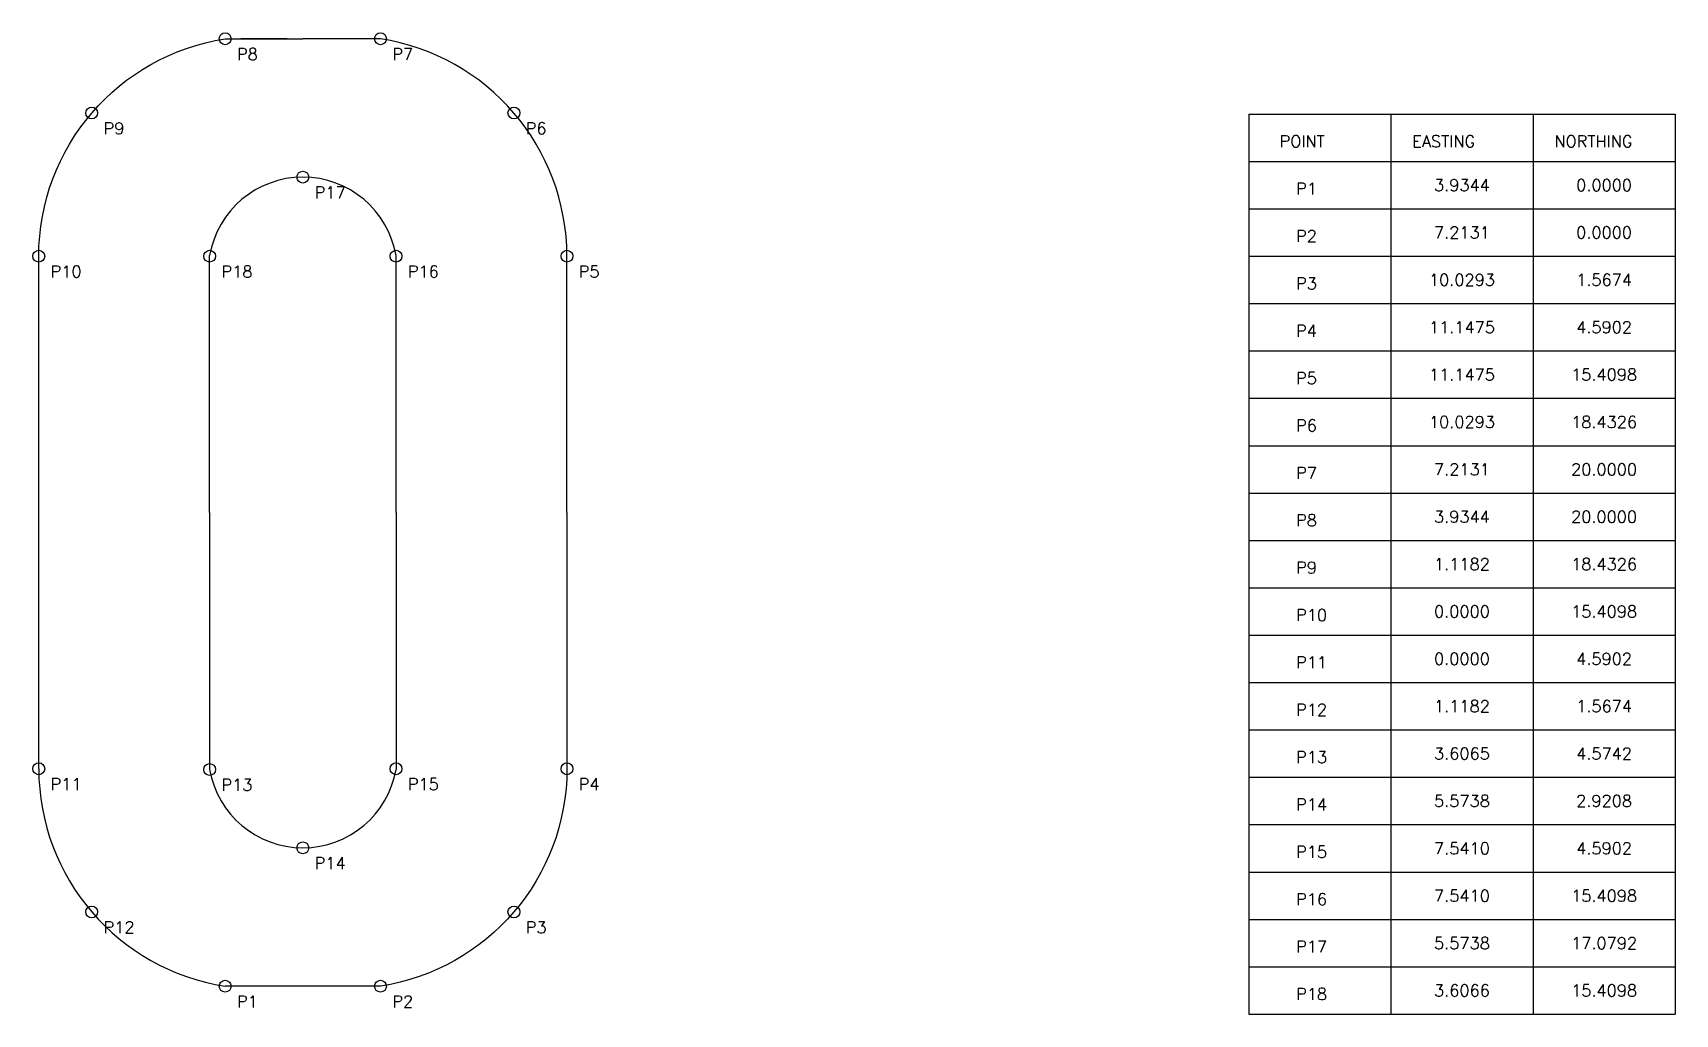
# Model space of a CAD drawing. Header units: inches. Extents: x -0.1 to 34.5, y -0.6 to 20.1.
import ezdxf
from ezdxf.enums import TextEntityAlignment as Align

# ---------------------------------------------------------------- set-up
doc = ezdxf.new("R2010")
doc.units = ezdxf.units.IN
doc.header["$MEASUREMENT"] = 0
doc.layers.add('LETTERE', color=7, linetype='Continuous')
doc.styles.add('romans', font='romans.shx', dxfattribs={"height": 0.25})

msp = doc.modelspace()

# ---------------------------------------------------------------- linework, layer by layer
for p, q in [((25.539, 18.41), (34.539, 18.41)), ((25.539, 18.41), (25.539, 15.41)), ((25.539, 18.41), (25.539, -0.59)), ((28.539, 18.41), (28.539, 15.41)), ((28.539, 18.41), (28.539, -0.59)), ((31.539, 18.41), (31.539, 15.41)), ((31.539, 18.41), (31.539, -0.59)), ((34.539, 18.41), (34.539, 15.41)), ((34.539, 18.41), (34.539, -0.59)), ((25.539, 17.41), (34.539, 17.41)), ((25.539, 16.41), (34.539, 16.41)), ((25.539, 15.41), (34.539, 15.41)), ((25.539, 14.41), (34.539, 14.41)), ((25.539, 13.41), (34.539, 13.41)), ((25.539, 12.41), (34.539, 12.41)), ((25.539, 11.41), (34.539, 11.41)), ((25.539, 10.41), (34.539, 10.41)), ((25.539, 9.41), (34.539, 9.41)), ((25.539, 8.41), (34.539, 8.41)), ((25.539, 7.41), (34.539, 7.41)), ((25.539, 6.41), (34.539, 6.41)), ((25.539, 5.41), (34.539, 5.41)), ((25.539, 4.41), (34.539, 4.41)), ((25.539, 3.41), (34.539, 3.41)), ((25.539, 2.41), (34.539, 2.41)), ((25.539, 1.41), (34.539, 1.41)), ((25.539, 0.41), (34.539, 0.41)), ((25.539, -0.59), (34.539, -0.59))]:
    msp.add_line(p, q)
at = {"color": 3}
for centre in [(3.934, 20), (7.213, 20), (1.118, 18.433), (10.029, 18.433), (5.574, 17.079), (0, 15.41), (3.607, 15.41), (7.541, 15.41), (11.148, 15.41), (0, 4.59), (3.606, 4.574), (7.541, 4.59), (11.148, 4.59), (5.574, 2.921), (1.118, 1.567), (10.029, 1.567), (3.934, 0), (7.213, 0)]:
    msp.add_circle(centre, 0.125, dxfattribs=at)
at = {"layer": 'LETTERE', "color": 1}
for points in [[(0, 15.41, -0.369924), (3.934, 20, -0.076923)], [(11.148, 15.41, 0.369924), (7.213, 20, 0.076923)], [(3.607, 10), (3.607, 15.41, -0.002415), (3.606, 15.426, -0.002415)], [(7.541, 10), (7.541, 15.41, 0.002415), (7.541, 15.426, 0.002415)], [(3.607, 10), (3.607, 4.59, 0.002415), (3.606, 4.574, 0.002415)], [(7.541, 10), (7.541, 4.59, -0.002415), (7.541, 4.574, -0.002415)], [(0, 4.59, 0.369924), (3.934, 0, 0.076923)], [(11.148, 4.59, -0.369924), (7.213, 0, -0.076923)]]:
    msp.add_lwpolyline(points, format="xyb", dxfattribs=at)
for points in [[(3.934, 20), (5.574, 20)], [(5.246, 20), (4.262, 20)], [(7.213, 20), (5.574, 20)], [(0, 4.59), (0, 15.41)], [(11.148, 10), (11.148, 15.41)], [(11.148, 10), (11.148, 4.59)], [(7.213, 0), (3.934, 0)]]:
    msp.add_lwpolyline(points, dxfattribs=at)
for centre, start, end in [((5.574, 15.082), 9.9084, 170.0916), ((5.574, 4.918), 189.9084, 350.0916)]:
    msp.add_arc(centre, 1.997, start, end, dxfattribs=at)

# ---------------------------------------------------------------- texts
at = {"style": 'romans'}
for s, p in [('P8', (4.184, 19.55)), ('P7', (7.463, 19.55)), ('P9', (1.368, 17.983)), ('P6', (10.279, 17.983)), ('POINT', (26.189, 17.71)), ('EASTING', (28.989, 17.71)), ('NORTHING', (31.989, 17.71)), ('P17', (5.824, 16.629)), ('P1', (26.539, 16.71)), ('P2', (26.539, 15.71)), ('P10', (0.25, 14.96)), ('P18', (3.857, 14.96)), ('P16', (7.791, 14.96)), ('P5', (11.398, 14.96)), ('P3', (26.539, 14.71)), ('P4', (26.539, 13.71)), ('P5', (26.539, 12.71)), ('P6', (26.539, 11.71)), ('P7', (26.539, 10.71)), ('P8', (26.539, 9.71)), ('P9', (26.539, 8.71)), ('P10', (26.539, 7.71)), ('P11', (26.539, 6.71)), ('P12', (26.539, 5.71)), ('P13', (26.539, 4.71)), ('P11', (0.25, 4.14)), ('P13', (3.856, 4.124)), ('P15', (7.791, 4.14)), ('P4', (11.398, 4.14)), ('P14', (26.539, 3.71)), ('P15', (26.539, 2.71)), ('P14', (5.824, 2.471)), ('P16', (26.539, 1.71)), ('P12', (1.368, 1.117)), ('P3', (10.279, 1.117)), ('P17', (26.539, 0.71)), ('P1', (4.184, -0.45)), ('P2', (7.463, -0.45)), ('P18', (26.539, -0.29))]:
    msp.add_text(s, height=0.25, dxfattribs=at).set_placement(p)
for s, p in [('3.9344', (30.039, 16.91)), ('0.0000', (33.039, 16.91)), ('7.2131', (30.039, 15.91)), ('0.0000', (33.039, 15.91)), ('10.0293', (30.039, 14.91)), ('1.5674', (33.039, 14.91)), ('11.1475', (30.039, 13.91)), ('4.5902', (33.039, 13.91)), ('11.1475', (30.039, 12.91)), ('15.4098', (33.039, 12.91)), ('10.0293', (30.039, 11.91)), ('18.4326', (33.039, 11.91)), ('7.2131', (30.039, 10.91)), ('20.0000', (33.039, 10.91)), ('3.9344', (30.039, 9.91)), ('20.0000', (33.039, 9.91)), ('1.1182', (30.039, 8.91)), ('18.4326', (33.039, 8.91)), ('0.0000', (30.039, 7.91)), ('15.4098', (33.039, 7.91)), ('0.0000', (30.039, 6.91)), ('4.5902', (33.039, 6.91)), ('1.1182', (30.039, 5.91)), ('1.5674', (33.039, 5.91)), ('3.6065', (30.039, 4.91)), ('4.5742', (33.039, 4.91)), ('5.5738', (30.039, 3.91)), ('2.9208', (33.039, 3.91)), ('7.5410', (30.039, 2.91)), ('4.5902', (33.039, 2.91)), ('7.5410', (30.039, 1.91)), ('15.4098', (33.039, 1.91)), ('5.5738', (30.039, 0.91)), ('17.0792', (33.039, 0.91)), ('3.6066', (30.039, -0.09)), ('15.4098', (33.039, -0.09))]:
    msp.add_text(s, height=0.25, dxfattribs=at).set_placement(p, align=Align.MIDDLE_CENTER)

doc.saveas('drawing.dxf')
